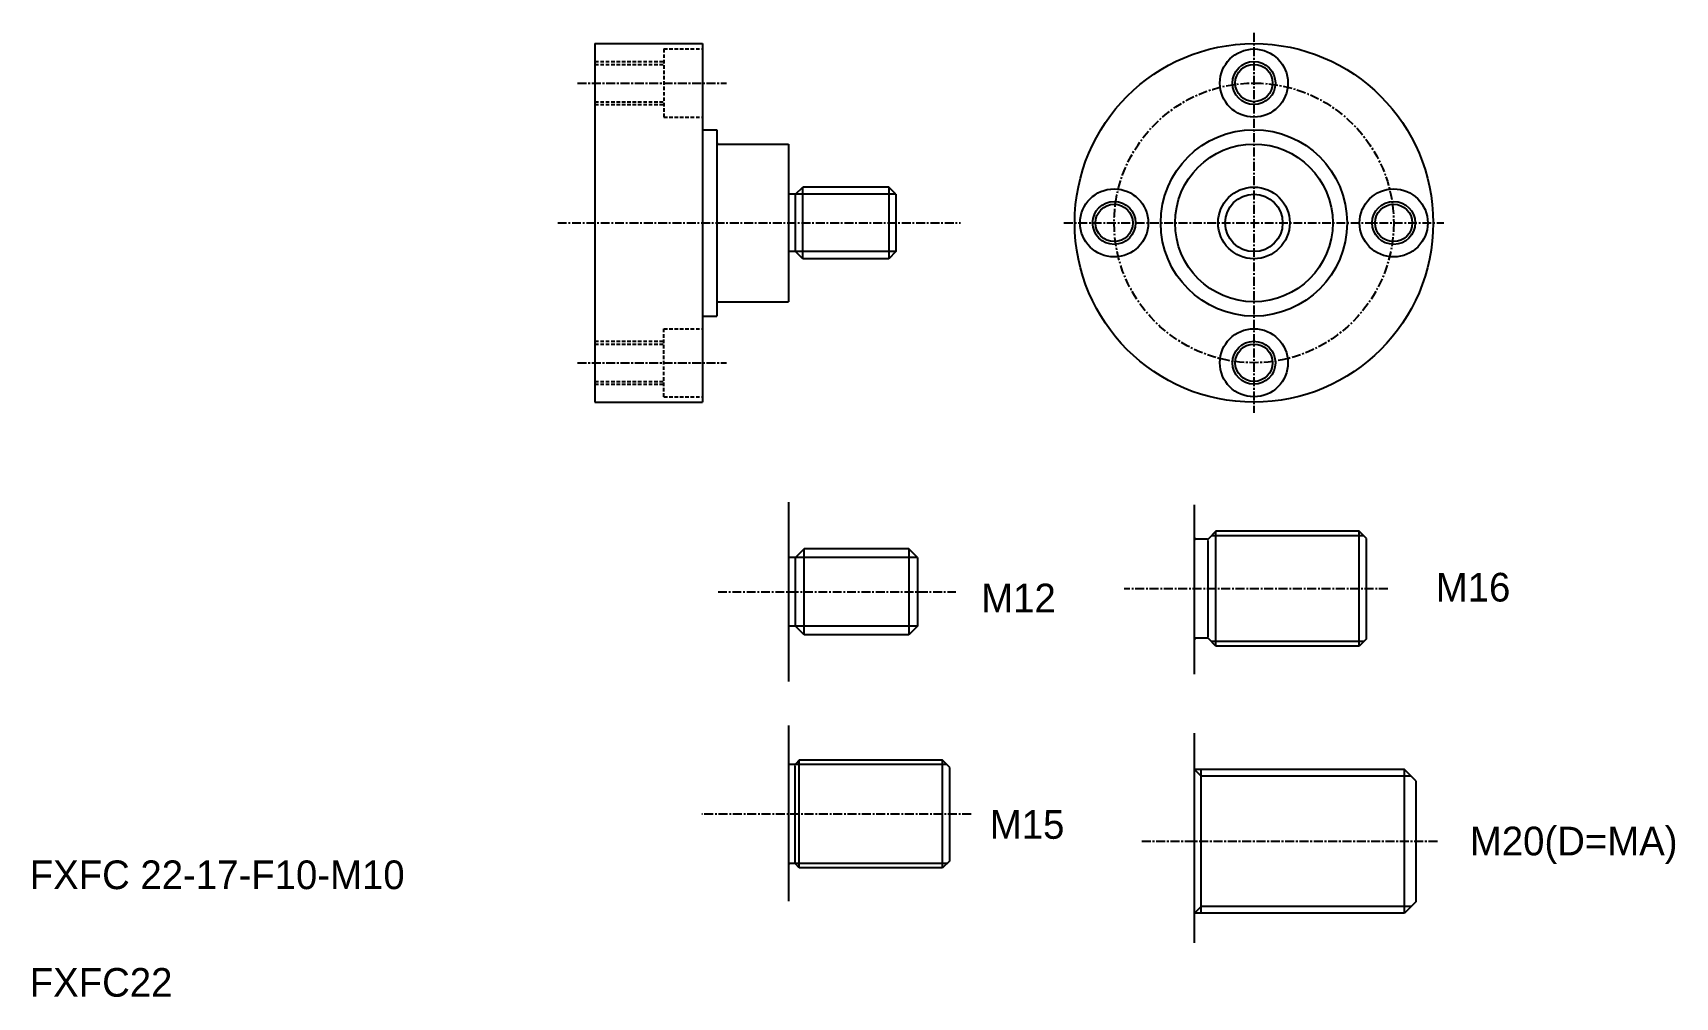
# Model space of a CAD drawing. Extents: x 10 to 240, y 10 to 144.
import ezdxf

# ---------------------------------------------------------------- set-up
doc = ezdxf.new("R2010")
doc.units = 0
doc.linetypes.add('CENTER', pattern=[2, 1.25, -0.25, 0.25, -0.25])
doc.linetypes.add('DASHED', pattern=[0.75, 0.5, -0.25])
doc.layers.get('0').update_dxf_attribs({"linetype": 'CONTINUOUS'})
doc.layers.add('CENTER', color=1, linetype='CENTER')

msp = doc.modelspace()

# ---------------------------------------------------------------- linework, layer by layer
at = {"color": 7, "linetype": 'CONTINUOUS'}
for p, q in [((88.87, 142.89), (88.87, 92.89)), ((88.87, 142.89), (103.87, 142.89)), ((103.87, 142.89), (103.87, 92.89)), ((103.87, 130.89), (103.87, 130.89)), ((103.87, 130.89), (105.87, 130.89)), ((105.87, 130.89), (105.87, 104.89)), ((106.07, 128.89), (115.87, 128.89)), ((115.87, 128.89), (115.87, 106.89)), ((116.87, 121.89), (115.87, 121.89)), ((116.87, 121.89), (117.87, 122.89)), ((116.87, 113.89), (116.87, 121.89)), ((117.87, 112.89), (117.87, 122.89)), ((129.87, 122.89), (117.87, 122.89)), ((129.87, 122.89), (129.87, 112.89)), ((130.87, 121.89), (129.87, 122.89)), ((130.87, 121.89), (130.87, 113.89)), ((103.87, 117.89), (103.87, 117.89)), ((116.87, 113.89), (115.87, 113.89)), ((117.87, 112.89), (116.87, 113.89)), ((129.87, 112.89), (117.87, 112.89)), ((130.87, 113.89), (129.87, 112.89)), ((106.07, 106.89), (115.87, 106.89)), ((103.87, 104.89), (105.87, 104.89)), ((103.87, 104.89), (103.87, 104.89)), ((88.87, 92.89), (103.87, 92.89)), ((115.87, 78.95), (115.87, 53.95)), ((172.51, 54.96), (172.51, 78.59)), ((174.32, 73.79), (172.71, 73.79)), ((174.4, 73.61), (174.4, 60.18)), ((175.51, 74.89), (174.46, 73.85)), ((195.51, 74.89), (175.51, 74.89)), ((175.51, 58.89), (175.51, 74.89)), ((195.51, 58.89), (195.51, 74.89)), ((196.51, 73.89), (195.51, 74.89)), ((196.51, 59.89), (196.51, 73.89)), ((116.87, 71.25), (115.87, 71.25)), ((118.07, 72.45), (116.87, 71.25)), ((116.87, 61.65), (116.87, 71.25)), ((118.07, 60.45), (118.07, 72.45)), ((132.67, 72.45), (118.07, 72.45)), ((132.67, 72.45), (132.67, 60.45)), ((133.87, 71.25), (132.67, 72.45)), ((133.87, 71.25), (133.87, 61.65)), ((116.87, 61.65), (115.87, 61.65)), ((118.07, 60.45), (116.87, 61.65)), ((132.67, 60.45), (118.07, 60.45)), ((133.87, 61.65), (132.67, 60.45)), ((174.32, 59.99), (172.71, 59.99)), ((175.51, 58.89), (174.46, 59.93)), ((196.51, 59.89), (195.51, 58.89)), ((195.51, 58.89), (175.51, 58.89)), ((115.87, 47.81), (115.87, 23.32)), ((172.51, 17.5), (172.51, 46.75)), ((116.69, 42.37), (116.07, 42.37)), ((116.76, 42.19), (116.76, 28.76)), ((117.37, 42.97), (116.83, 42.43)), ((117.37, 27.97), (117.37, 42.97)), ((137.37, 42.97), (117.37, 42.97)), ((137.37, 27.97), (137.37, 42.97)), ((138.37, 41.97), (137.37, 42.97)), ((138.37, 28.97), (138.37, 41.97)), ((201.83, 41.66), (172.51, 41.66)), ((173.43, 21.66), (173.43, 41.66)), ((201.83, 21.66), (201.83, 41.66)), ((203.43, 40.06), (201.83, 41.66)), ((203.43, 23.26), (203.43, 40.06)), ((116.69, 28.57), (116.07, 28.57)), ((117.37, 27.97), (116.83, 28.52)), ((137.37, 27.97), (117.37, 27.97)), ((138.37, 28.97), (137.37, 27.97)), ((203.43, 23.26), (201.83, 21.66)), ((201.83, 21.66), (172.51, 21.66))]:
    msp.add_line(p, q, dxfattribs=at)
at = {"color": 3, "linetype": 'DASHED'}
for p, q in [((98.47, 142.14), (103.87, 142.14)), ((98.47, 142.14), (98.47, 132.64)), ((88.87, 140.39), (98.47, 140.39)), ((88.87, 139.99), (98.47, 139.99)), ((88.87, 134.79), (98.47, 134.79)), ((88.87, 134.39), (98.47, 134.39)), ((98.47, 132.64), (103.87, 132.64)), ((98.47, 93.64), (98.47, 103.14)), ((98.47, 103.14), (103.87, 103.14)), ((88.87, 101.39), (98.47, 101.39)), ((88.87, 100.99), (98.47, 100.99)), ((88.87, 95.79), (98.47, 95.79)), ((88.87, 95.39), (98.47, 95.39)), ((98.47, 93.64), (103.87, 93.64))]:
    msp.add_line(p, q, dxfattribs=at)
at = {"color": 3, "linetype": 'CONTINUOUS'}
for p, q in [((130.87, 121.89), (116.87, 121.89)), ((130.87, 113.89), (116.87, 113.89)), ((196.12, 74.28), (174.89, 74.28)), ((133.87, 71.25), (116.87, 71.25)), ((133.87, 61.65), (116.87, 61.65)), ((196.12, 59.51), (174.89, 59.51)), ((137.98, 42.36), (116.76, 42.36)), ((173.43, 40.74), (172.51, 41.66)), ((202.75, 40.74), (173.43, 40.74)), ((137.98, 28.59), (116.76, 28.59)), ((173.43, 22.58), (172.51, 21.66)), ((202.75, 22.58), (173.43, 22.58))]:
    msp.add_line(p, q, dxfattribs=at)
at = {"color": 7, "linetype": 'CONTINUOUS'}
for centre, radius in [((180.81, 117.89), 25), ((180.81, 137.39), 4.75), ((180.81, 137.39), 2.6), ((180.81, 117.89), 13), ((180.81, 117.89), 11), ((161.31, 117.89), 4.75), ((180.81, 117.89), 5), ((200.31, 117.89), 4.75), ((161.31, 117.89), 2.6), ((200.31, 117.89), 2.6), ((180.81, 98.39), 4.75), ((180.81, 98.39), 2.6)]:
    msp.add_circle(centre, radius, dxfattribs=at)
at = {"color": 3, "linetype": 'CONTINUOUS'}
for centre, radius in [((180.81, 137.39), 3), ((180.81, 117.89), 4), ((161.31, 117.89), 3), ((200.31, 117.89), 3), ((180.81, 98.39), 3)]:
    msp.add_circle(centre, radius, dxfattribs=at)
at = {"color": 7, "linetype": 'CONTINUOUS'}
for centre, start, end in [((106.07, 129.09), 180, 270), ((106.07, 106.69), 90, 180), ((172.71, 73.99), 180, 270), ((174.32, 73.99), 270, 315), ((172.71, 59.79), 90, 180), ((174.32, 59.79), 45, 90), ((116.07, 42.57), 180, 270), ((116.69, 42.57), 270, 315), ((116.07, 28.37), 90, 180), ((116.69, 28.37), 45, 90)]:
    msp.add_arc(centre, 0.2, start, end, dxfattribs=at)
at = {"layer": 'CENTER', "color": 1, "linetype": 'CENTER'}
for p, q in [((180.81, 144.39), (180.81, 91.39)), ((86.43, 137.39), (107.23, 137.39)), ((83.67, 117.89), (139.85, 117.89)), ((154.31, 117.89), (207.31, 117.89)), ((86.43, 98.39), (107.23, 98.39)), ((199.51, 66.89), (162.7, 66.89)), ((106.04, 66.45), (139.23, 66.45)), ((141.37, 35.47), (103.8, 35.47)), ((206.43, 31.66), (164.99, 31.66))]:
    msp.add_line(p, q, dxfattribs=at)
msp.add_circle((180.81, 117.89), 19.5, dxfattribs=at)

# ---------------------------------------------------------------- texts
at = {"color": 7, "linetype": 'CONTINUOUS'}
for s, p in [('M16', (206.18, 65.1)), ('M12', (142.76, 63.59)), ('M15', (143.96, 32.02)), ('M20(D=MA)', (210.94, 29.71)), ('FXFC 22-17-F10-M10', (10, 25)), ('FXFC22', (10, 10))]:
    msp.add_text(s, height=4, dxfattribs=at).set_placement(p)

doc.saveas('drawing.dxf')
